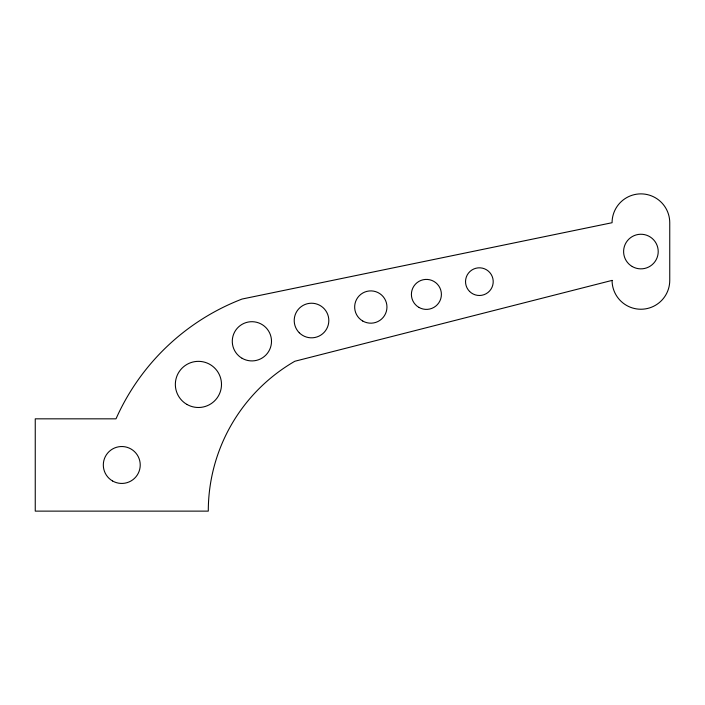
<?xml version="1.0" encoding="UTF-8"?>
<svg xmlns="http://www.w3.org/2000/svg" width="705" height="705" viewBox="0 0 705 705"><rect width="100%" height="100%" fill="white"/><g stroke="black" fill="none" stroke-linecap="round" stroke-linejoin="round"><path stroke-width="1.06" d="M612.072 280.396L294.822 361.26A173.042 173.042 0 0 0 208.292 511.125L35.25 511.125L35.25 418.832L116.008 418.832A227.239 227.239 0 0 1 242.088 299.035L612.072 222.718A28.843 28.843 0 0 1 640.907 193.875A28.843 28.843 0 0 1 669.75 222.718L669.75 280.396A28.843 28.843 0 0 1 640.907 309.239A28.843 28.843 0 0 1 612.072 280.396M112.544 480.969A18.462 18.462 0 0 0 140.233 464.983A18.462 18.462 0 0 0 112.544 448.997A18.462 18.462 0 0 0 112.544 480.969M632.253 266.543A17.308 17.308 0 0 0 658.214 251.553A17.308 17.308 0 0 0 632.253 236.572A17.308 17.308 0 0 0 632.253 266.543M186.887 404.406A23.071 23.071 0 0 0 221.493 384.419A23.071 23.071 0 0 0 186.887 364.441A23.071 23.071 0 0 0 186.887 404.406M362.731 321.022A16.153 16.153 0 0 0 386.957 307.036A16.153 16.153 0 0 0 362.731 293.051A16.153 16.153 0 0 0 362.731 321.022M299.273 332.76A17.308 17.308 0 0 0 328.23 325.005A17.308 17.308 0 0 0 307.036 303.811A17.308 17.308 0 0 0 299.273 332.76M242.088 358.29A19.608 19.608 0 0 0 271.504 341.308A19.608 19.608 0 0 0 242.088 324.326A19.608 19.608 0 0 0 242.088 358.29M418.902 307.389A14.999 14.999 0 0 0 441.4 294.399A14.999 14.999 0 0 0 418.902 281.41A14.999 14.999 0 0 0 418.902 307.389M469.583 291.438A13.844 13.844 0 0 0 492.742 285.234A13.844 13.844 0 0 0 475.787 268.279A13.844 13.844 0 0 0 469.583 291.438"/></g></svg>
